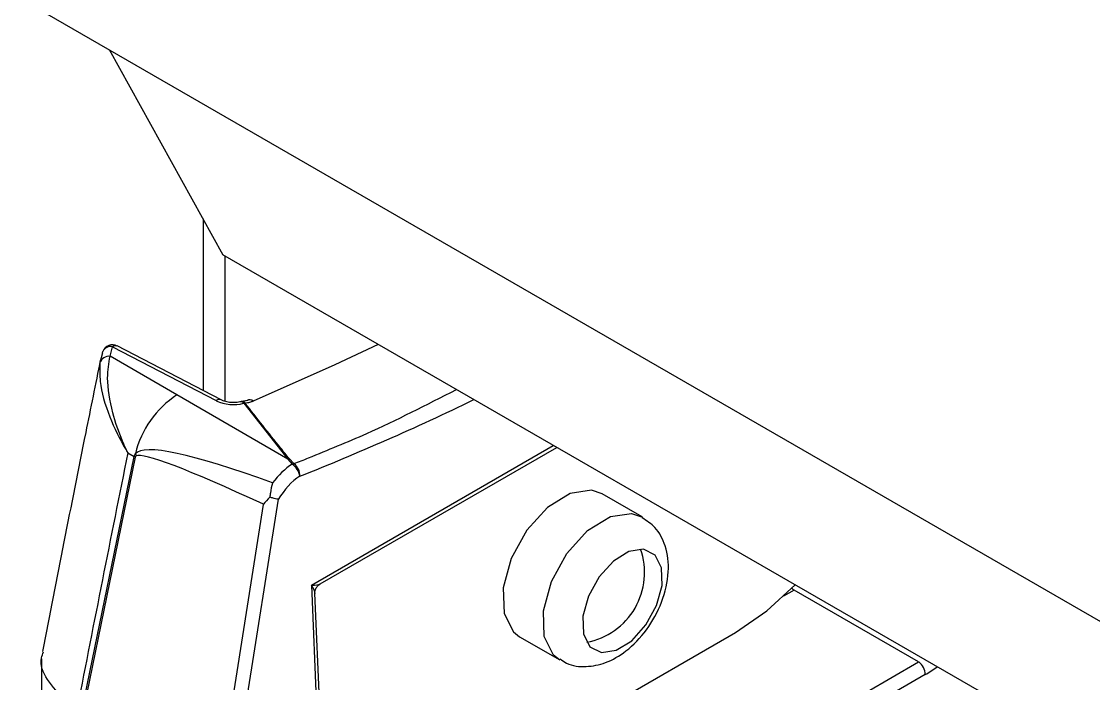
# Model space of a CAD drawing. Extents: x 12.3 to 108.7, y 1.1 to 80.4.
# Drawn here: x 21.311 to 22.351, y 58.817 to 59.459 of the extents above; entities that cross this region are included whole.
import ezdxf

# ---------------------------------------------------------------- set-up
doc = ezdxf.new("R2010")
doc.units = 0
doc.header["$MEASUREMENT"] = 0
doc.layers.add('OBJECT', color=7, linetype='CONTINUOUS')

msp = doc.modelspace()

# ---------------------------------------------------------------- linework, layer by layer
at = {"layer": 'OBJECT'}
for p, q in [((19.6045, 60.4665), (23.9685, 57.9472)), ((21.3963, 59.4321), (21.5067, 59.2331)), ((21.4874, 59.2679), (21.4874, 59.1014)), ((24.1133, 57.7284), (21.5067, 59.2331)), ((21.5086, 59.232), (21.5086, 59.091)), ((21.3972, 59.1347), (21.3996, 59.144)), ((21.3996, 59.144), (21.5002, 59.0917)), ((21.5048, 59.0924), (21.4042, 59.1447)), ((21.39, 59.1382), (21.3874, 59.1283)), ((21.39, 59.1382), (21.3903, 59.1394)), ((21.462, 59.0972), (21.3972, 59.1347)), ((21.5697, 59.0351), (21.462, 59.0972)), ((21.5268, 59.0891), (21.5697, 59.0351)), ((21.5924, 58.9129), (21.8269, 59.0483)), ((21.3702, 58.7917), (21.4205, 59.0376)), ((21.4216, 59.037), (21.3713, 58.791)), ((21.4145, 59.0411), (21.4205, 59.0376)), ((21.6008, 58.9139), (21.8302, 59.0464)), ((21.5697, 59.0351), (21.5737, 59.03)), ((21.5755, 59.0306), (21.5711, 59.0354)), ((21.5174, 58.723), (21.5604, 58.996)), ((21.9132, 58.9789), (21.8743, 59.0013)), ((21.5458, 58.9911), (21.5008, 58.7051)), ((21.5924, 58.9129), (21.5984, 58.7698)), ((21.6013, 58.7739), (21.5959, 58.9049)), ((22.0605, 58.9079), (22.0501, 58.902)), ((22.1811, 58.8383), (22.0605, 58.9079)), ((21.6642, 58.671), (22.0036, 58.8669)), ((21.7883, 58.8674), (21.7943, 58.8627)), ((21.7943, 58.8627), (21.8332, 58.8403)), ((21.3308, 58.8412), (21.3308, 58.7408)), ((21.8331, 58.8403), (21.8272, 58.8449)), ((21.679, 58.5485), (22.1811, 58.8383)), ((22.1875, 58.826), (21.6855, 58.5362))]:
    msp.add_line(p, q, dxfattribs=at)
at = {"layer": 'OBJECT', "flags": 128}
for points in [[(21.6573, 59.1462), (21.6151, 59.1263), (21.5359, 59.0913)], [(21.8743, 59.0013), (21.864, 59.0048), (21.8434, 59.0018), (21.8213, 58.9881), (21.8012, 58.966), (21.7862, 58.9387), (21.7784, 58.9103), (21.7792, 58.8853), (21.7883, 58.8674)], [(21.8272, 58.8449), (21.8181, 58.8628), (21.8173, 58.8879), (21.8251, 58.9162), (21.8401, 58.9435), (21.8602, 58.9657), (21.8823, 58.9793), (21.9029, 58.9823), (21.9134, 58.9787)], [(21.9256, 58.9419), (21.9145, 58.9475), (21.9003, 58.9454), (21.8852, 58.9361), (21.8714, 58.9208), (21.861, 58.9021), (21.8557, 58.8826), (21.8562, 58.8654), (21.8625, 58.853), (21.8736, 58.8475), (21.8878, 58.8496), (21.903, 58.8589), (21.9168, 58.8742), (21.9271, 58.8929), (21.9325, 58.9124), (21.9319, 58.9296), (21.9256, 58.9419)], [(22.0036, 58.8669), (22.034, 58.8879), (22.0613, 58.913)], [(22.0582, 58.9099), (22.0592, 58.9089), (22.0605, 58.9079)]]:
    msp.add_lwpolyline(points, dxfattribs=at)
at = {"layer": 'OBJECT'}
for centre, radius, start, end in [((21.3996, 59.1358), 0.01, 62.5349, 158.7646), ((21.3978, 59.1358), 0.00832, 77.4251, 154.5481), ((21.4025, 59.1403), 0.00464, 68.5648, 128.877), ((21.3961, 59.1256), 0.00912, 82.9746, 162.6388), ((21.5131, 59.0184), 0.0939, 122.9163, 166.6233), ((21.5031, 59.0881), 0.00465, 68.7426, 128.8587), ((21.517, 59.1275), 0.0396, 244.8418, 284.2147), ((21.5268, 59.081), 0.01, 96.6295, 103.8697), ((21.5244, 59.0881), 0.00255, 23.3137, 91.5587), ((21.5256, 59.0881), 0.00277, 26.9356, 90.6149), ((21.5294, 59.0788), 0.0107, 97.1826, 104.4316), ((21.5326, 59.0871), 0.00538, 52.1889, 114.818), ((21.4415, 59.0739), 0.0419, 240.0225, 241.8116), ((21.4628, 59.0554), 0.0439, 200.4559, 203.3505), ((21.5725, 59.0249), 0.0106, 97.5608, 105.3378), ((21.5775, 59.0204), 0.0104, 100.9926, 111.3069), ((21.5651, 59.0163), 0.0162, 7.7199, 57.7971), ((21.5673, 59.0193), 0.0139, 356.4874, 53.6334), ((21.8465, 58.925), 0.0689, 280.739, 19.2663), ((22.1722, 58.8258), 0.0154, 0.8631, 54.5)]:
    msp.add_arc(centre, radius, start, end, dxfattribs=at)
for centre, major_axis, ratio, start_param, end_param in [((21.8056, 62.0236), (1.5424, 3.0077), 0.607759, 3.748527, 3.819205), ((21.8642, 58.8161), (0.4432, -0.223), 0.106618, 2.396106, 3.117771), ((22.8969, 58.2808), (1.3798, 7.3435), 0.214206, 1.507388, 1.541079), ((21.8642, 58.8161), (0.4432, -0.223), 0.106618, 3.117771, 3.170435), ((21.8449, 58.81), (0.4231, -0.2274), 0.054625, 3.10531, 3.157974), ((21.8449, 58.81), (0.4231, -0.2274), 0.054625, 2.384645, 3.10531), ((21.578, 58.9813), (0.0279, 0.0532), 0.60284, 0.814602, 1.295251), ((21.585, 58.9777), (0.0228, 0.0445), 0.607759, 0.809124, 1.470956), ((21.5854, 58.9165), (0.0161, -0.0019), 0.19356, 5.189402, 6.048216), ((21.5854, 58.9165), (-0.0101, 0.013), 0.226706, 3.449911, 4.258754), ((22.1923, 58.9331), (0.073, 0.1137), 0.547683, 3.956538, 4.077025)]:
    msp.add_ellipse(centre, major_axis=major_axis, ratio=ratio, start_param=start_param, end_param=end_param, dxfattribs=at)
for points, knots in [([(21.3878, 59.1311), (21.3831, 59.1077), (21.364, 59.0136), (21.3455, 58.9192), (21.3316, 58.8483)], [0, 0, 0, 0, 0.249079, 1, 1, 1, 1]), ([(21.4145, 59.0411), (21.4145, 59.0412), (21.4139, 59.0423), (21.4121, 59.0461), (21.4064, 59.0589), (21.3983, 59.0826), (21.3934, 59.1126), (21.3961, 59.128), (21.3972, 59.1347)], [0, 0, 0, 0, 0.003661, 0.034965, 0.112489, 0.381452, 0.732443, 1, 1, 1, 1]), ([(21.3874, 59.1283), (21.3872, 59.1225), (21.3867, 59.1076), (21.3953, 59.0773), (21.4069, 59.0537), (21.4138, 59.0422), (21.4144, 59.0412), (21.4145, 59.0411)], [0, 0, 0, 0, 0.244744, 0.626729, 0.967927, 0.996144, 1, 1, 1, 1]), ([(21.5755, 59.0306), (21.5802, 59.0324), (21.6037, 59.0419), (21.6561, 59.0631), (21.704, 59.0877), (21.733, 59.1025)], [0, 0, 0, 0, 0.0898295, 0.4491719, 1, 1, 1, 1]), ([(21.5244, 59.0907), (21.5226, 59.0903), (21.519, 59.0897), (21.5131, 59.0899), (21.508, 59.0909), (21.5058, 59.092), (21.5048, 59.0924)], [0, 0, 0, 0, 0.259771, 0.532244, 0.806762, 1, 1, 1, 1]), ([(21.5313, 59.0924), (21.5307, 59.0921), (21.5293, 59.0915), (21.5269, 59.0911), (21.5256, 59.0909)], [0, 0, 0, 0, 0.450674, 1, 1, 1, 1]), ([(21.5281, 59.0894), (21.5297, 59.0896), (21.5326, 59.0901), (21.5349, 59.0909), (21.5359, 59.0913)], [0, 0, 0, 0, 0.5646707, 1, 1, 1, 1]), ([(21.5711, 59.0354), (21.5683, 59.0388), (21.5536, 59.0568), (21.5395, 59.0748), (21.5281, 59.0894)], [0, 0, 0, 0, 0.194244, 1, 1, 1, 1]), ([(21.5547, 59.012), (21.5547, 59.0119), (21.5538, 59.0089), (21.5528, 59.0042), (21.5523, 58.9995), (21.5521, 58.9982)], [0, 0, 0, 0, 0.021177, 0.717113, 1, 1, 1, 1]), ([(21.5521, 58.9982), (21.5499, 58.9958), (21.5477, 58.9934), (21.5459, 58.9912), (21.5458, 58.9911)], [0, 0, 0, 0, 0.980022, 1, 1, 1, 1]), ([(21.5604, 58.996), (21.5603, 58.996), (21.5599, 58.996), (21.5587, 58.9963), (21.5563, 58.9968), (21.5538, 58.9976), (21.5524, 58.9981), (21.5521, 58.9982)], [0, 0, 0, 0, 0.017184, 0.202284, 0.556607, 0.898384, 1, 1, 1, 1]), ([(21.8337, 58.8412), (21.8357, 58.8397), (21.8429, 58.8344), (21.8589, 58.833), (21.8787, 58.8369), (21.899, 58.8487), (21.9184, 58.8689), (21.9334, 58.8963), (21.9399, 58.9249), (21.9371, 58.9497), (21.9277, 58.9685), (21.9176, 58.9752), (21.9132, 58.9781)], [0, 0, 0, 0, 0.034957, 0.126603, 0.217407, 0.323049, 0.447821, 0.577665, 0.710475, 0.828899, 0.926769, 1, 1, 1, 1]), ([(21.5959, 58.9052), (21.5959, 58.9054), (21.5957, 58.9068), (21.5966, 58.9093), (21.5983, 58.9121), (21.6, 58.9133), (21.6006, 58.9137)], [0, 0, 0, 0, 0.058347, 0.4067, 0.75972, 1, 1, 1, 1]), ([(21.3656, 58.7944), (21.3621, 58.7966), (21.3495, 58.8047), (21.3353, 58.8209), (21.3285, 58.837), (21.332, 58.8461), (21.3327, 58.848)], [0, 0, 0, 0, 0.146247, 0.526942, 0.898863, 1, 1, 1, 1])]:
    msp.add_open_spline(points, degree=3, knots=knots, dxfattribs=at)

doc.saveas('drawing.dxf')
